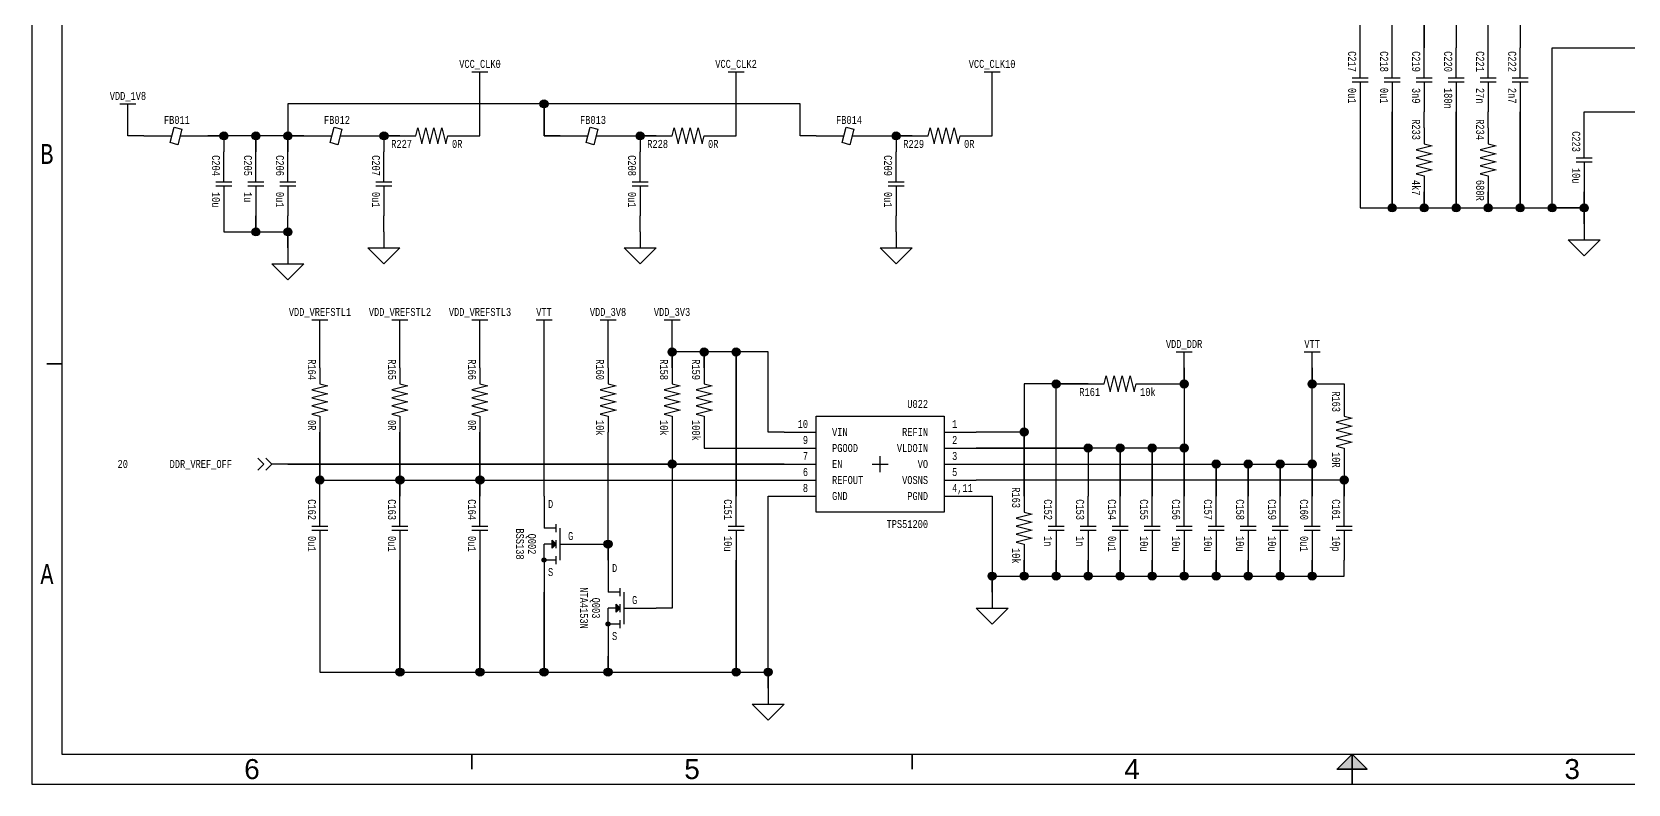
# Paper-space layout '16' of a CAD drawing. Header units: inches. Extents: x 0.2 to 16.8, y 0.2 to 10.8.
# Drawn here: x 0.25 to 10.22, y 0.25 to 4.95 of the extents above; entities that cross this region are included whole.
import ezdxf
from ezdxf.enums import TextEntityAlignment as Align

# ---------------------------------------------------------------- set-up
doc = ezdxf.new("R2010")
doc.units = ezdxf.units.IN
doc.header["$MEASUREMENT"] = 0
doc.linetypes.add('DASHED4', pattern=[0.1875, 0.125, -0.0625])
for name, color, linetype in [('BORDER', 13, 'Continuous'), ('COMPONENT', 14, 'Continuous'), ('SIGNAL', 84, 'Continuous'), ('TEXT', 252, 'Continuous')]:
    doc.layers.add(name, color=color, linetype=linetype)
doc.styles.add('Monotxt_75', font='monotxt.shx', dxfattribs={"width": 0.75})
doc.styles.get("Standard").update_dxf_attribs({"font": 'arial.ttf'})

# ---------------------------------------------------------------- blocks, each defined once
blk = doc.blocks.new('ANSI B Frame')
at = {"layer": 'BORDER', "lineweight": 35}
h = blk.add_hatch(color=256, dxfattribs=at)
h.dxf.hatch_style = 1
h.paths.add_polyline_path([(8.59375, 0.34375), (8.5, 0.34375), (8.5, 0.4375)])
h.paths.add_polyline_path([(8.5, 0.4375), (8.5, 0.34375), (8.40625, 0.34375)])
at = {"layer": 'BORDER'}
for points in [[(0.25, 0.25), (16.75, 0.25), (16.75, 10.75), (0.25, 10.75)], [(0.4375, 0.4375), (16.5625, 0.4375), (16.5625, 10.5625), (0.4375, 10.5625)]]:
    blk.add_lwpolyline(points, close=True, dxfattribs=at)
at = {"layer": 'BORDER', "lineweight": 35}
for points in [[(0.34375, 2.875), (0.4375, 2.875)], [(3, 0.34375), (3, 0.4375)], [(5.75, 0.34375), (5.75, 0.4375)], [(8.5, 0.4375), (8.5, 0.25)]]:
    blk.add_lwpolyline(points, dxfattribs=at)
blk.add_lwpolyline([(8.5, 0.4375), (8.59375, 0.34375), (8.40625, 0.34375)], close=True, dxfattribs=at)
at = {"layer": 'BORDER', "style": 'Monotxt_75', "width": 0.75}
for s, p in [('B', (0.34375, 4.1875)), ('A', (0.34375, 1.5625))]:
    blk.add_text(s, height=0.125, dxfattribs=at).set_placement(p, align=Align.MIDDLE_CENTER)
at = {"layer": 'BORDER', "flags": 8}
for tag, p in [('ZN6', (1.625, 10.65787)), ('ZN5', (4.375, 10.66009)), ('ZN4', (7.125, 10.65625)), ('ZN3', (9.875, 10.65796)), ('ZN2', (12.625, 10.65574)), ('ZN1', (15.375, 10.65574)), ('ZN6', (1.625, 0.34375)), ('ZN5', (4.375, 0.34375)), ('ZN4', (7.125, 0.34375)), ('ZN3', (9.875, 0.34375)), ('ZN2', (12.625, 0.34375)), ('ZN1', (15.375, 0.34375))]:
    blk.add_attdef(tag, text='', height=0.125, dxfattribs=at).set_placement(p, align=Align.MIDDLE_CENTER)
at = {"layer": 'TEXT', "style": 'Monotxt_75', "width": 0.75, "flags": 8}
for tag, height, p in [('DESRP', 0.0625, (13.625, 1)), ('DWG_NO', 0.1875, (13.9625, 0.7125))]:
    blk.add_attdef(tag, text='', height=height, dxfattribs=at).set_placement(p, align=Align.MIDDLE_LEFT)
for tag, height, p in [('SHTSZ', 0.1875, (13.7375, 0.7125)), ('REV', 0.1875, (16.4125, 0.7125)), ('SCALE', 0.0625, (14.15625, 0.5)), ('REVDATE', 0.0625, (15.11875, 0.5)), ('CURRSHT', 0.0625, (16.0625, 0.5)), ('LASTSHT', 0.0625, (16.4375, 0.5))]:
    blk.add_attdef(tag, text='', height=height, dxfattribs=at).set_placement(p, align=Align.MIDDLE_CENTER)
blk = doc.blocks.new('FLOAT_GND')
blk.add_lwpolyline([(0, 0), (0, -0.05)])
blk.add_lwpolyline([(-0.05, -0.05), (0.05, -0.05), (0, -0.1)], close=True)
blk = doc.blocks.new('CONNECT')
blk.add_hatch(color=256).paths.add_polyline_path([(0.0125, 0, 1), (-0.0125, 0, 1)])
blk.add_circle((0, 0), 0.0125)
blk = doc.blocks.new('CAP')
for points in [[(0, 0.0125), (0, 0.2)], [(-0.05, 0.0125), (0.05, 0.0125)], [(-0.05, -0.0125), (0.05, -0.0125)], [(0, -0.0125), (0, -0.2)]]:
    blk.add_lwpolyline(points)
at = {"layer": 'TEXT', "style": 'Monotxt_75', "width": 0.75, "flags": 8}
blk.add_attdef('REFID', text='', height=0.05, rotation=270, dxfattribs=at).set_placement((-0.025, 0.05), align=Align.TOP_RIGHT)
blk.add_attdef('VALUE', text='', height=0.05, rotation=270, dxfattribs=at).set_placement((-0.025, -0.05), align=Align.TOP_LEFT)
blk = doc.blocks.new('RES')
blk.add_lwpolyline([(-0.2, 0), (-0.1, 0), (-0.0875, 0.05), (-0.0625, -0.05), (-0.0375, 0.05), (-0.0125, -0.05), (0.0125, 0.05), (0.0375, -0.05), (0.0625, 0.05), (0.0875, -0.05), (0.1, 0), (0.2, 0)])
at = {"layer": 'TEXT', "style": 'Monotxt_75', "width": 0.75, "flags": 8}
blk.add_attdef('REFID', text='', height=0.05, dxfattribs=at).set_placement((-0.125, -0.025), align=Align.TOP_RIGHT)
blk.add_attdef('VALUE', text='', height=0.05, dxfattribs=at).set_placement((0.125, -0.025), align=Align.TOP_LEFT)
blk = doc.blocks.new('LMK0480x')
blk.add_lwpolyline([(-0.35, 1.45), (0.35, 1.45), (0.35, -1.45), (-0.35, -1.45)], close=True)
for points in [[(-0.55, 1.4), (-0.35, 1.4)], [(0.35, 1.4), (0.55, 1.4)], [(-0.55, 1.35), (-0.35, 1.35)], [(0.35, 1.35), (0.55, 1.35)], [(-0.55, 1.3), (-0.35, 1.3)], [(0.35, 1.3), (0.55, 1.3)], [(-0.55, 1.25), (-0.35, 1.25)], [(0.35, 1.25), (0.55, 1.25)], [(-0.55, 1.2), (-0.35, 1.2)], [(0.35, 1.2), (0.55, 1.2)], [(-0.55, 1.15), (-0.35, 1.15)], [(0.35, 1.15), (0.55, 1.15)], [(-0.55, 1.1), (-0.35, 1.1)], [(-0.55, 1), (-0.35, 1)], [(0.35, 1), (0.55, 1)], [(-0.55, 0.95), (-0.35, 0.95)], [(0.35, 0.95), (0.55, 0.95)], [(-0.55, 0.9), (-0.35, 0.9)], [(-0.55, 0.85), (-0.35, 0.85)], [(0.35, 0.85), (0.55, 0.85)], [(-0.55, 0.8), (-0.35, 0.8)], [(0.35, 0.8), (0.55, 0.8)], [(-0.55, 0.7), (-0.35, 0.7)], [(-0.55, 0.65), (-0.35, 0.65)], [(0.35, 0.65), (0.55, 0.65)], [(-0.55, 0.6), (-0.35, 0.6)], [(0.35, 0.6), (0.55, 0.6)], [(0.35, 0.5), (0.55, 0.5)], [(0.35, 0.45), (0.55, 0.45)], [(-0.55, 0.4), (-0.35, 0.4)], [(-0.55, 0.35), (-0.35, 0.35)], [(0.35, 0.3), (0.55, 0.3)], [(0.35, 0.25), (0.55, 0.25)], [(-0.55, 0.15), (-0.35, 0.15)], [(0.35, 0.15), (0.55, 0.15)], [(-0.55, 0.1), (-0.35, 0.1)], [(0.35, 0.1), (0.55, 0.1)], [(0.35, -0.05), (0.55, -0.05)], [(-0.55, -0.1), (-0.35, -0.1)], [(0.35, -0.1), (0.55, -0.1)], [(-0.55, -0.15), (-0.35, -0.15)], [(0.35, -0.2), (0.55, -0.2)], [(0.35, -0.25), (0.55, -0.25)], [(-0.55, -0.35), (-0.35, -0.35)], [(0.35, -0.4), (0.55, -0.4)], [(0.35, -0.45), (0.55, -0.45)], [(0.35, -0.55), (0.55, -0.55)], [(0.35, -0.6), (0.55, -0.6)], [(-0.55, -0.7), (-0.35, -0.7)], [(0.35, -0.75), (0.55, -0.75)], [(0.35, -0.8), (0.55, -0.8)], [(0.35, -0.9), (0.55, -0.9)], [(0.35, -0.95), (0.55, -0.95)], [(-0.55, -1.05), (-0.35, -1.05)], [(0.35, -1.05), (0.55, -1.05)], [(-0.55, -1.1), (-0.35, -1.1)], [(0.35, -1.1), (0.55, -1.1)], [(-0.55, -1.2), (-0.35, -1.2)], [(0.35, -1.2), (0.55, -1.2)], [(-0.55, -1.4), (-0.35, -1.4)], [(0.35, -1.4), (0.55, -1.4)]]:
    blk.add_lwpolyline(points)
at = {"linetype": 'DASHED4'}
blk.add_lwpolyline([(0.35, 1.1), (0.1, 1.1), (0.1, 0.75), (0.35, 0.75), (0.1, 0.75), (0.1, 0.4), (0.35, 0.4), (0.1, 0.4), (0.1, 0.05), (0.35, 0.05), (0.1, 0.05), (0.1, -0.3), (0.35, -0.3), (0.1, -0.3), (0.1, -0.65), (0.35, -0.65), (0.1, -0.65), (0.1, -1), (0.35, -1)], dxfattribs=at)
at = {"color": 7}
for points in [[(-0.05, 0), (0, 0), (0, 0.05)], [(0, -0.05), (0, 0), (0.05, 0)]]:
    blk.add_lwpolyline(points, dxfattribs=at)
at = {"layer": 'TEXT', "style": 'Monotxt_75', "width": 0.75}
for s, p in [('10', (-0.4, 1.4125)), ('17', (-0.4, 1.3625)), ('18', (-0.4, 1.3125)), ('24', (-0.4, 1.2625)), ('30', (-0.4, 1.2125)), ('35', (-0.4, 1.1625)), ('38', (-0.4, 1.1125)), ('62', (-0.4, 1.0125)), ('63', (-0.4, 0.9625)), ('33', (-0.4, 0.9125)), ('27', (-0.4, 0.8625)), ('6', (-0.4, 0.8125)), ('44', (-0.4, 0.7125)), ('45', (-0.4, 0.6625)), ('46', (-0.4, 0.6125)), ('28', (-0.4, 0.4125)), ('29', (-0.4, 0.3625)), ('25', (-0.4, 0.1625)), ('26', (-0.4, 0.1125)), ('36', (-0.4, -0.0875)), ('37', (-0.4, -0.1375)), ('34', (-0.4, -0.3375)), ('42', (-0.4, -0.6875)), ('31', (-0.4, -1.0375)), ('32', (-0.4, -1.0875)), ('23', (-0.4, -1.1875)), ('11', (-0.4, -1.3875))]:
    blk.add_text(s, height=0.025, dxfattribs=at).set_placement(p, align=Align.RIGHT)
for s, p in [('VCC01', (-0.3, 1.4)), ('VCC02', (-0.3, 1.35)), ('VCC03', (-0.3, 1.3)), ('VCC04', (-0.3, 1.25)), ('VCC05', (-0.3, 1.2)), ('VCC06', (-0.3, 1.15)), ('VCC07', (-0.3, 1.1)), ('STATUS_CLKIN0', (-0.3, 1)), ('STATUS_CLKIN1', (-0.3, 0.95)), ('STATUS_LD', (-0.3, 0.9)), ('STATUS_HOLDOVER', (-0.3, 0.85)), ('SYNC', (-0.3, 0.8)), ('LEuWIRE', (-0.3, 0.7)), ('CLKuWIRE', (-0.3, 0.65)), ('DATAuWIRE', (-0.3, 0.6)), ('CLKIN0', (-0.3, 0.4)), ('nCLKIN0', (-0.3, 0.35)), ('CLKIN1', (-0.3, 0.15)), ('nCLKIN1', (-0.3, 0.1)), ('OSCIN', (-0.3, -0.1)), ('nOSCIN', (-0.3, -0.15)), ('CPOUT1', (-0.3, -0.35)), ('CPOUT2', (-0.3, -0.7)), ('OSCOUT1', (-0.3, -1.05)), ('nOSCOUT1', (-0.3, -1.1)), ('GND', (-0.3, -1.2)), ('LDOBYP1', (-0.3, -1.4))]:
    blk.add_text(s, height=0.025, dxfattribs=at).set_placement(p, align=Align.MIDDLE_LEFT)
for s, p in [('VCC13', (0.3, 1.4)), ('VCC12', (0.3, 1.35)), ('VCC11', (0.3, 1.3)), ('VCC10', (0.3, 1.25)), ('VCC09', (0.3, 1.2)), ('VCC08', (0.3, 1.15)), ('CLKOUT00', (0.3, 1)), ('nCLKOUT00', (0.3, 0.9583)), ('CLKOUT01', (0.3, 0.85)), ('nCLKOUT01', (0.3, 0.8083)), ('CLKOUT02', (0.3, 0.65)), ('nCLKOUT02', (0.3, 0.6083)), ('CLKOUT03', (0.3, 0.5)), ('nCLKOUT03', (0.3, 0.4583)), ('CLKOUT04', (0.3, 0.3)), ('nCLKOUT04', (0.3, 0.2583)), ('CLKOUT05', (0.3, 0.15)), ('nCLKOUT05', (0.3, 0.1083)), ('CLKOUT06', (0.3, -0.05)), ('nCLKOUT06', (0.3, -0.0917)), ('CLKOUT07', (0.3, -0.2)), ('nCLKOUT07', (0.3, -0.2417)), ('CLKOUT08', (0.3, -0.4)), ('nCLKOUT08', (0.3, -0.4417)), ('CLKOUT09', (0.3, -0.55)), ('nCLKOUT09', (0.3, -0.5917)), ('CLKOUT10', (0.3, -0.75)), ('nCLKOUT10', (0.3, -0.7917)), ('CLKOUT11', (0.3, -0.9)), ('nCLKOUT11', (0.3, -0.9417)), ('OSCOUT0', (0.3, -1.05)), ('nOSCOUT0', (0.3, -1.1)), ('DAP', (0.3, -1.2)), ('LDOBYP2', (0.3, -1.4))]:
    blk.add_text(s, height=0.025, dxfattribs=at).set_placement(p, align=Align.MIDDLE_RIGHT)
for s, p in [('64', (0.4, 1.4125)), ('57', (0.4, 1.3625)), ('52', (0.4, 1.3125)), ('47', (0.4, 1.2625)), ('43', (0.4, 1.2125)), ('41', (0.4, 1.1625)), ('1', (0.4, 1.0125)), ('2', (0.4, 0.9625)), ('3', (0.4, 0.8625)), ('4', (0.4, 0.8125)), ('13', (0.4, 0.6625)), ('14', (0.4, 0.6125)), ('15', (0.4, 0.5125)), ('16', (0.4, 0.4625)), ('19', (0.4, 0.3125)), ('20', (0.4, 0.2625)), ('21', (0.4, 0.1625)), ('22', (0.4, 0.1125)), ('48', (0.4, -0.0375)), ('49', (0.4, -0.0875)), ('50', (0.4, -0.1875)), ('51', (0.4, -0.2375)), ('53', (0.4, -0.3875)), ('54', (0.4, -0.4375)), ('55', (0.4, -0.5375)), ('56', (0.4, -0.5875)), ('58', (0.4, -0.7375)), ('59', (0.4, -0.7875)), ('60', (0.4, -0.8875)), ('61', (0.4, -0.9375)), ('39', (0.4, -1.0375)), ('40', (0.4, -1.0875)), ('65', (0.4, -1.1875)), ('12', (0.4, -1.3875))]:
    blk.add_text(s, height=0.025, dxfattribs=at).set_placement(p)
for s, p in [('VCC13', (0.225, 1.05)), ('VCC2', (0.225, 0.7)), ('VCC3', (0.225, 0.35)), ('VCC10', (0.225, 0)), ('VCC11', (0.225, -0.35)), ('VCC12', (0.225, -0.7))]:
    blk.add_text(s, height=0.025, dxfattribs=at).set_placement(p, align=Align.CENTER)
blk.add_text('LMK0480xBISQ', height=0.025, dxfattribs=at).set_placement((-0.3, -1.475), align=Align.TOP_LEFT)
at = {"layer": 'TEXT', "style": 'Monotxt_75', "width": 0.75, "flags": 8}
blk.add_attdef('REF', (-0.3, 1.475), '', height=0.025, dxfattribs=at)
blk = doc.blocks.new('FeBead')
for points in [[(-0.2, 0), (-0.0259, 0)], [(0.0259, 0), (0.2, 0)]]:
    blk.add_lwpolyline(points)
blk.add_lwpolyline([(-0.0371, -0.0418), (-0.0112, 0.0548), (0.0371, 0.0418), (0.0112, -0.0548)], close=True)
at = {"layer": 'TEXT', "style": 'Monotxt_75', "width": 0.75, "flags": 8}
blk.add_attdef('REFID', (-0.075, 0.075), '', height=0.05, dxfattribs=at)
blk = doc.blocks.new('SUPPLY_BUS')
for points in [[(0, 0), (0.05, 0)], [(0.05, 0.025), (0.05, -0.025)]]:
    blk.add_lwpolyline(points)
blk = doc.blocks.new('TPS51200')
blk.add_lwpolyline([(-0.4, 0.3), (0.4, 0.3), (0.4, -0.3), (-0.4, -0.3)], close=True)
for points in [[(-0.6, 0.2), (-0.4, 0.2)], [(0.4, 0.2), (0.6, 0.2)], [(-0.6, 0.1), (-0.4, 0.1)], [(0.4, 0.1), (0.6, 0.1)], [(-0.6, 0), (-0.4, 0)], [(0.4, 0), (0.6, 0)], [(-0.6, -0.1), (-0.4, -0.1)], [(0.4, -0.1), (0.6, -0.1)], [(-0.6, -0.2), (-0.4, -0.2)], [(0.4, -0.2), (0.6, -0.2)]]:
    blk.add_lwpolyline(points)
at = {"color": 7}
for points in [[(-0.05, 0), (0, 0), (0, 0.05)], [(0, -0.05), (0, 0), (0.05, 0)]]:
    blk.add_lwpolyline(points, dxfattribs=at)
at = {"layer": 'TEXT', "style": 'Monotxt_75', "width": 0.75}
for s, p in [('10', (-0.45, 0.225)), ('9', (-0.45, 0.125)), ('7', (-0.45, 0.025)), ('6', (-0.45, -0.075)), ('8', (-0.45, -0.175))]:
    blk.add_text(s, height=0.05, dxfattribs=at).set_placement(p, align=Align.RIGHT)
for s, p in [('VIN', (-0.3, 0.2)), ('PGOOD', (-0.3, 0.1)), ('EN', (-0.3, 0)), ('REFOUT', (-0.3, -0.1)), ('GND', (-0.3, -0.2))]:
    blk.add_text(s, height=0.05, dxfattribs=at).set_placement(p, align=Align.MIDDLE_LEFT)
for s, p in [('REFIN', (0.3, 0.2)), ('VLDOIN', (0.3, 0.1)), ('VO', (0.3, 0)), ('VOSNS', (0.3, -0.1)), ('PGND', (0.3, -0.2))]:
    blk.add_text(s, height=0.05, dxfattribs=at).set_placement(p, align=Align.MIDDLE_RIGHT)
for s, p in [('1', (0.45, 0.225)), ('2', (0.45, 0.125)), ('3', (0.45, 0.025)), ('5', (0.45, -0.075)), ('4,11', (0.45, -0.175))]:
    blk.add_text(s, height=0.05, dxfattribs=at).set_placement(p)
blk.add_text('TPS51200', height=0.05, dxfattribs=at).set_placement((0.3, -0.35), align=Align.TOP_RIGHT)
at = {"layer": 'TEXT', "style": 'Monotxt_75', "width": 0.75, "flags": 8}
blk.add_attdef('REFID', text='', height=0.05, dxfattribs=at).set_placement((0.3, 0.35), align=Align.RIGHT)
blk = doc.blocks.new('FROM_CONN')
for points in [[(0, 0), (0.05, 0)], [(0.06875, 0.01875), (0.05, 0), (0.06875, -0.01875)], [(0.09375, 0.01875), (0.075, 0), (0.09375, -0.01875)]]:
    blk.add_lwpolyline(points)
blk = doc.blocks.new('SIG_NFET')
for points in [[(0, -0.025), (0.025, 0), (0, 0.025)], [(-0.0625, -0.1, 1), (-0.0375, -0.1, 1)]]:
    blk.add_hatch(color=256).paths.add_polyline_path(points)
for points in [[(-0.05, 0.3), (-0.05, 0.1)], [(0.025, 0.1), (-0.05, 0.1)], [(0.025, 0.075), (0.025, 0.125)], [(0.05, -0.1), (0.05, 0.1)], [(0, 0), (-0.05, 0)], [(-0.05, -0.1), (-0.05, 0)], [(0.025, -0.025), (0.025, 0.025)], [(0.05, 0), (0.25, 0)], [(0.025, -0.125), (0.025, -0.075)], [(0.025, -0.1), (-0.05, -0.1)], [(-0.05, -0.1), (-0.05, -0.3)]]:
    blk.add_lwpolyline(points)
blk.add_lwpolyline([(0.025, 0), (0, -0.025), (0, 0.025), (0.025, 0)], close=True)
blk.add_circle((-0.05, -0.1), 0.0125)
at = {"layer": 'TEXT', "style": 'Monotxt_75', "width": 0.75, "flags": 8}
for tag, p in [('DRN', (-0.025, 0.225)), ('DRNP', (-0.025, 0.15)), ('GT', (0.1, 0.025)), ('SRC', (-0.025, -0.2)), ('SRCP', (-0.025, -0.275))]:
    blk.add_attdef(tag, p, '', height=0.05, rotation=360, dxfattribs=at)
for tag, p in [('MFGPN', (-0.175, 0)), ('REFNO', (-0.1, 0))]:
    blk.add_attdef(tag, text='', height=0.05, rotation=270, dxfattribs=at).set_placement(p, align=Align.TOP_CENTER)
blk.add_attdef('GTP', text='', height=0.05, rotation=360, dxfattribs=at).set_placement((0.1, -0.025), align=Align.TOP_LEFT)

psp = doc.layouts.new('16')

# ---------------------------------------------------------------- linework, layer by layer
at = {"layer": 'SIGNAL'}
for points in [[(8.55, 4.85), (8.55, 7.95), (10.05, 7.95)], [(8.75, 4.85), (8.75, 7.45), (10.05, 7.45)], [(5.05, 6.15), (4.85, 6.15), (4.85, 6.55), (8.95, 6.55), (8.95, 4.85), (8.95, 6.525), (8.975, 6.55), (10.05, 6.55), (9.15, 6.55), (9.15, 4.85)], [(9.35, 4.85), (9.35, 5.85), (10.05, 5.85), (9.55, 5.85), (9.55, 4.85)], [(8.55, 4.45), (8.55, 3.85), (8.75, 3.85), (8.75, 4.45), (8.75, 3.875), (8.775, 3.85), (8.95, 3.85), (8.95, 3.95), (8.95, 3.875), (8.975, 3.85), (9.15, 3.85), (9.15, 4.45), (9.15, 3.875), (9.175, 3.85), (9.35, 3.85), (9.35, 3.95), (9.35, 3.875), (9.375, 3.85), (9.55, 3.85), (9.55, 4.45), (9.55, 3.875), (9.575, 3.85), (9.95, 3.85), (9.95, 3.95), (9.95, 3.75), (9.95, 3.825), (9.925, 3.85), (9.75, 3.85), (9.75, 4.85), (10.05, 4.85)], [(2.95, 4.3), (3.05, 4.3), (3.05, 4.6)], [(4.55, 4.3), (4.65, 4.3), (4.65, 4.6)], [(6.15, 4.3), (6.25, 4.3), (6.25, 4.6)], [(5.15, 4.3), (5.05, 4.3), (5.05, 4.5), (3.475, 4.5), (3.45, 4.475), (3.45, 4.3), (3.55, 4.3), (3.45, 4.3), (3.45, 4.5), (3.425, 4.5), (1.85, 4.5), (1.85, 4.2), (1.85, 4.3), (1.95, 4.3), (1.65, 4.3), (1.65, 4.2), (1.65, 4.275), (1.625, 4.3), (1.35, 4.3), (1.45, 4.3), (1.45, 4.2)], [(0.95, 4.3), (0.85, 4.3), (0.85, 4.4)], [(8.95, 4.35), (8.95, 4.45)], [(9.35, 4.35), (9.35, 4.45)], [(9.95, 4.35), (9.95, 4.45), (10.05, 4.45)], [(2.35, 4.3), (2.55, 4.3), (2.45, 4.3), (2.45, 4.2)], [(3.95, 4.3), (4.15, 4.3), (4.05, 4.3), (4.05, 4.2)], [(5.55, 4.3), (5.75, 4.3), (5.65, 4.3), (5.65, 4.2)], [(1.45, 3.8), (1.45, 3.7), (1.65, 3.7), (1.65, 3.8), (1.65, 3.725), (1.675, 3.7), (1.85, 3.7), (1.85, 3.6), (1.85, 3.8)], [(2.45, 3.7), (2.45, 3.8)], [(4.05, 3.7), (4.05, 3.8)], [(5.65, 3.7), (5.65, 3.8)], [(2.05, 2.85), (2.05, 3.05)], [(2.55, 2.85), (2.55, 3.05)], [(3.05, 2.85), (3.05, 3.05)], [(3.45, 2.05), (3.45, 3.05)], [(3.85, 2.85), (3.85, 3.05)], [(4.95, 2.45), (4.85, 2.45), (4.85, 2.95), (4.675, 2.95), (4.65, 2.925), (4.65, 2.05), (4.65, 2.95), (4.475, 2.95), (4.45, 2.925), (4.45, 2.85), (4.45, 2.95), (4.25, 2.95), (4.25, 2.85), (4.25, 3.05)], [(6.15, 2.25), (7.65, 2.25), (7.65, 2.05), (7.65, 2.225), (7.675, 2.25), (7.85, 2.25), (7.85, 2.05), (7.85, 2.225), (7.875, 2.25), (8.05, 2.25), (8.05, 2.05), (8.05, 2.225), (8.075, 2.25), (8.25, 2.25), (8.25, 2.05), (8.25, 2.85), (8.25, 2.75), (8.45, 2.75), (8.45, 2.65)], [(7.25, 2.75), (7.45, 2.75), (7.45, 2.85), (7.45, 2.05), (7.45, 2.35), (7.25, 2.35), (7.25, 2.05), (7.25, 2.325), (7.225, 2.35), (7.05, 2.35), (7.05, 2.05), (7.05, 2.325), (7.025, 2.35), (6.15, 2.35), (6.85, 2.35), (6.85, 2.05)], [(6.65, 2.05), (6.65, 2.75), (6.85, 2.75), (6.45, 2.75), (6.45, 2.05), (6.45, 2.45), (6.15, 2.45)], [(4.25, 2.45), (4.25, 2.25), (1.85, 2.25), (4.95, 2.25), (4.275, 2.25), (4.25, 2.225), (4.25, 1.35), (4.15, 1.35)], [(2.05, 2.05), (2.05, 2.45), (2.05, 2.15), (2.55, 2.15), (2.55, 2.45), (2.55, 2.05), (2.55, 2.125), (2.575, 2.15), (3.05, 2.15), (3.05, 2.45), (3.05, 2.05), (3.05, 2.125), (3.075, 2.15), (4.95, 2.15)], [(3.75, 1.75), (3.85, 1.75), (3.85, 1.65), (3.85, 2.45)], [(4.45, 2.45), (4.45, 2.35), (4.95, 2.35)], [(8.45, 2.25), (8.45, 2.05), (8.45, 2.15), (6.15, 2.15)], [(2.05, 1.65), (2.05, 0.95), (2.55, 0.95), (2.55, 1.65), (2.55, 0.975), (2.575, 0.95), (3.05, 0.95), (3.05, 1.65), (3.05, 0.975), (3.075, 0.95), (3.45, 0.95), (3.45, 1.45), (3.45, 0.975), (3.475, 0.95), (3.85, 0.95), (3.85, 1.05), (3.85, 0.975), (3.875, 0.95), (4.65, 0.95), (4.65, 1.65), (4.65, 0.975), (4.675, 0.95), (4.85, 0.95), (4.85, 0.85), (4.85, 2.05), (4.95, 2.05)], [(6.15, 2.05), (6.25, 2.05), (6.25, 1.45), (6.25, 1.55), (6.45, 1.55), (6.45, 1.65), (6.45, 1.575), (6.475, 1.55), (6.65, 1.55), (6.65, 1.65), (6.65, 1.575), (6.675, 1.55), (6.85, 1.55), (6.85, 1.65), (6.85, 1.575), (6.875, 1.55), (7.05, 1.55), (7.05, 1.65), (7.05, 1.575), (7.075, 1.55), (7.25, 1.55), (7.25, 1.65), (7.25, 1.575), (7.275, 1.55), (7.45, 1.55), (7.45, 1.65), (7.45, 1.575), (7.475, 1.55), (7.65, 1.55), (7.65, 1.65), (7.65, 1.575), (7.675, 1.55), (7.85, 1.55), (7.85, 1.65), (7.85, 1.575), (7.875, 1.55), (8.05, 1.55), (8.05, 1.65), (8.05, 1.575), (8.075, 1.55), (8.25, 1.55), (8.25, 1.65), (8.25, 1.575), (8.275, 1.55), (8.45, 1.55), (8.45, 1.65)]]:
    psp.add_lwpolyline(points, dxfattribs=at)

# ---------------------------------------------------------------- block references
ref = psp.add_blockref('ANSI B Frame', (0, 0))
ref.add_attrib('ZN3', '3', dxfattribs={"layer": 'BORDER', "height": 0.125}).set_placement((9.875, 0.3438), align=Align.MIDDLE_CENTER)
ref.add_attrib('ZN4', '4', dxfattribs={"layer": 'BORDER', "height": 0.125}).set_placement((7.125, 0.3438), align=Align.MIDDLE_CENTER)
ref.add_attrib('ZN5', '5', dxfattribs={"layer": 'BORDER', "height": 0.125}).set_placement((4.375, 0.3438), align=Align.MIDDLE_CENTER)
ref.add_attrib('ZN6', '6', dxfattribs={"layer": 'BORDER', "height": 0.125}).set_placement((1.625, 0.3438), align=Align.MIDDLE_CENTER)
at = {"layer": 'COMPONENT', "xscale": 2, "yscale": 2, "zscale": 2}
psp.add_blockref('LMK0480x', (11.15, 7.25), dxfattribs=at).add_auto_attribs({'REF': 'U022'})
at = {"layer": 'COMPONENT'}
ref = psp.add_blockref('CAP', (8.55, 4.65), dxfattribs=at)
ref.add_attrib('REFID', 'C217', dxfattribs={"layer": 'TEXT', "height": 0.05, "rotation": 270, "style": 'Monotxt_75', "width": 0.75}).set_placement((8.525, 4.7), align=Align.TOP_RIGHT)
ref.add_attrib('VALUE', '0u1', dxfattribs={"layer": 'TEXT', "height": 0.05, "rotation": 270, "style": 'Monotxt_75', "width": 0.75}).set_placement((8.525, 4.6), align=Align.TOP_LEFT)
ref = psp.add_blockref('CAP', (8.75, 4.65), dxfattribs=at)
ref.add_attrib('REFID', 'C218', dxfattribs={"layer": 'TEXT', "height": 0.05, "rotation": 270, "style": 'Monotxt_75', "width": 0.75}).set_placement((8.725, 4.7), align=Align.TOP_RIGHT)
ref.add_attrib('VALUE', '0u1', dxfattribs={"layer": 'TEXT', "height": 0.05, "rotation": 270, "style": 'Monotxt_75', "width": 0.75}).set_placement((8.725, 4.6), align=Align.TOP_LEFT)
ref = psp.add_blockref('CAP', (8.95, 4.65), dxfattribs=at)
ref.add_attrib('REFID', 'C219', dxfattribs={"layer": 'TEXT', "height": 0.05, "rotation": 270, "style": 'Monotxt_75', "width": 0.75}).set_placement((8.925, 4.7), align=Align.TOP_RIGHT)
ref.add_attrib('VALUE', '3n9', dxfattribs={"layer": 'TEXT', "height": 0.05, "rotation": 270, "style": 'Monotxt_75', "width": 0.75}).set_placement((8.925, 4.6), align=Align.TOP_LEFT)
ref = psp.add_blockref('CAP', (9.15, 4.65), dxfattribs=at)
ref.add_attrib('REFID', 'C220', dxfattribs={"layer": 'TEXT', "height": 0.05, "rotation": 270, "style": 'Monotxt_75', "width": 0.75}).set_placement((9.125, 4.7), align=Align.TOP_RIGHT)
ref.add_attrib('VALUE', '180n', dxfattribs={"layer": 'TEXT', "height": 0.05, "rotation": 270, "style": 'Monotxt_75', "width": 0.75}).set_placement((9.125, 4.6), align=Align.TOP_LEFT)
ref = psp.add_blockref('CAP', (9.35, 4.65), dxfattribs=at)
ref.add_attrib('REFID', 'C221', dxfattribs={"layer": 'TEXT', "height": 0.05, "rotation": 270, "style": 'Monotxt_75', "width": 0.75}).set_placement((9.325, 4.7), align=Align.TOP_RIGHT)
ref.add_attrib('VALUE', '27n', dxfattribs={"layer": 'TEXT', "height": 0.05, "rotation": 270, "style": 'Monotxt_75', "width": 0.75}).set_placement((9.325, 4.6), align=Align.TOP_LEFT)
ref = psp.add_blockref('CAP', (9.55, 4.65), dxfattribs=at)
ref.add_attrib('REFID', 'C222', dxfattribs={"layer": 'TEXT', "height": 0.05, "rotation": 270, "style": 'Monotxt_75', "width": 0.75}).set_placement((9.525, 4.7), align=Align.TOP_RIGHT)
ref.add_attrib('VALUE', '2n7', dxfattribs={"layer": 'TEXT', "height": 0.05, "rotation": 270, "style": 'Monotxt_75', "width": 0.75}).set_placement((9.525, 4.6), align=Align.TOP_LEFT)
at = {"layer": 'COMPONENT', "xscale": 2, "yscale": 2, "zscale": 2}
for name, p, rotation in [('SUPPLY_BUS', (3.05, 4.6), 90), ('SUPPLY_BUS', (4.65, 4.6), 90), ('SUPPLY_BUS', (6.25, 4.6), 90), ('SUPPLY_BUS', (0.85, 4.4), 90), ('SUPPLY_BUS', (2.05, 3.05), 90), ('SUPPLY_BUS', (2.55, 3.05), 90), ('SUPPLY_BUS', (3.05, 3.05), 90), ('SUPPLY_BUS', (3.45, 3.05), 90), ('SUPPLY_BUS', (3.85, 3.05), 90), ('SUPPLY_BUS', (4.25, 3.05), 90), ('SUPPLY_BUS', (7.45, 2.85), 90), ('SUPPLY_BUS', (8.25, 2.85), 90), ('FROM_CONN', (1.85, 2.25), 180)]:
    psp.add_blockref(name, p, dxfattribs=dict(at, rotation=rotation))
at = {"layer": 'COMPONENT'}
for name, p, values in [('FeBead', (1.15, 4.3), {'REFID': 'FB011'}), ('FeBead', (2.15, 4.3), {'REFID': 'FB012'}), ('FeBead', (3.75, 4.3), {'REFID': 'FB013'}), ('FeBead', (5.35, 4.3), {'REFID': 'FB014'}), ('RES', (2.75, 4.3), {'REFID': 'R227', 'VALUE': '0R'}), ('RES', (4.35, 4.3), {'REFID': 'R228', 'VALUE': '0R'}), ('RES', (5.95, 4.3), {'REFID': 'R229', 'VALUE': '0R'}), ('RES', (7.05, 2.75), {'REFID': 'R161', 'VALUE': '10k'}), ('TPS51200', (5.55, 2.25), {'REFID': 'U022'})]:
    psp.add_blockref(name, p, dxfattribs=at).add_auto_attribs(values)
at = {"layer": 'COMPONENT', "rotation": 270}
for p, values in [((8.95, 4.15), {'REFID': 'R233', 'VALUE': '4k7'}), ((9.35, 4.15), {'REFID': 'R234', 'VALUE': '680R'}), ((2.05, 2.65), {'REFID': 'R164', 'VALUE': '0R'}), ((2.55, 2.65), {'REFID': 'R165', 'VALUE': '0R'}), ((3.05, 2.65), {'REFID': 'R166', 'VALUE': '0R'}), ((3.85, 2.65), {'REFID': 'R160', 'VALUE': '10k'}), ((4.25, 2.65), {'REFID': 'R158', 'VALUE': '10k'}), ((4.45, 2.65), {'REFID': 'R159', 'VALUE': '100k'}), ((8.45, 2.45), {'REFID': 'R163', 'VALUE': '10R'}), ((6.45, 1.85), {'REFID': 'R163', 'VALUE': '10k'})]:
    psp.add_blockref('RES', p, dxfattribs=at).add_auto_attribs(values)
at = {"layer": 'COMPONENT'}
ref = psp.add_blockref('CAP', (9.95, 4.15), dxfattribs=at)
ref.add_attrib('REFID', 'C223', dxfattribs={"layer": 'TEXT', "height": 0.05, "rotation": 270, "style": 'Monotxt_75', "width": 0.75}).set_placement((9.925, 4.2), align=Align.TOP_RIGHT)
ref.add_attrib('VALUE', '10u', dxfattribs={"layer": 'TEXT', "height": 0.05, "rotation": 270, "style": 'Monotxt_75', "width": 0.75}).set_placement((9.925, 4.1), align=Align.TOP_LEFT)
ref = psp.add_blockref('CAP', (1.45, 4), dxfattribs=at)
ref.add_attrib('REFID', 'C204', dxfattribs={"layer": 'TEXT', "height": 0.05, "rotation": 270, "style": 'Monotxt_75', "width": 0.75}).set_placement((1.425, 4.05), align=Align.TOP_RIGHT)
ref.add_attrib('VALUE', '10u', dxfattribs={"layer": 'TEXT', "height": 0.05, "rotation": 270, "style": 'Monotxt_75', "width": 0.75}).set_placement((1.425, 3.95), align=Align.TOP_LEFT)
ref = psp.add_blockref('CAP', (1.65, 4), dxfattribs=at)
ref.add_attrib('REFID', 'C205', dxfattribs={"layer": 'TEXT', "height": 0.05, "rotation": 270, "style": 'Monotxt_75', "width": 0.75}).set_placement((1.625, 4.05), align=Align.TOP_RIGHT)
ref.add_attrib('VALUE', '1u', dxfattribs={"layer": 'TEXT', "height": 0.05, "rotation": 270, "style": 'Monotxt_75', "width": 0.75}).set_placement((1.625, 3.95), align=Align.TOP_LEFT)
ref = psp.add_blockref('CAP', (1.85, 4), dxfattribs=at)
ref.add_attrib('REFID', 'C206', dxfattribs={"layer": 'TEXT', "height": 0.05, "rotation": 270, "style": 'Monotxt_75', "width": 0.75}).set_placement((1.825, 4.05), align=Align.TOP_RIGHT)
ref.add_attrib('VALUE', '0u1', dxfattribs={"layer": 'TEXT', "height": 0.05, "rotation": 270, "style": 'Monotxt_75', "width": 0.75}).set_placement((1.825, 3.95), align=Align.TOP_LEFT)
ref = psp.add_blockref('CAP', (2.45, 4), dxfattribs=at)
ref.add_attrib('REFID', 'C207', dxfattribs={"layer": 'TEXT', "height": 0.05, "rotation": 270, "style": 'Monotxt_75', "width": 0.75}).set_placement((2.425, 4.05), align=Align.TOP_RIGHT)
ref.add_attrib('VALUE', '0u1', dxfattribs={"layer": 'TEXT', "height": 0.05, "rotation": 270, "style": 'Monotxt_75', "width": 0.75}).set_placement((2.425, 3.95), align=Align.TOP_LEFT)
ref = psp.add_blockref('CAP', (4.05, 4), dxfattribs=at)
ref.add_attrib('REFID', 'C208', dxfattribs={"layer": 'TEXT', "height": 0.05, "rotation": 270, "style": 'Monotxt_75', "width": 0.75}).set_placement((4.025, 4.05), align=Align.TOP_RIGHT)
ref.add_attrib('VALUE', '0u1', dxfattribs={"layer": 'TEXT', "height": 0.05, "rotation": 270, "style": 'Monotxt_75', "width": 0.75}).set_placement((4.025, 3.95), align=Align.TOP_LEFT)
ref = psp.add_blockref('CAP', (5.65, 4), dxfattribs=at)
ref.add_attrib('REFID', 'C209', dxfattribs={"layer": 'TEXT', "height": 0.05, "rotation": 270, "style": 'Monotxt_75', "width": 0.75}).set_placement((5.625, 4.05), align=Align.TOP_RIGHT)
ref.add_attrib('VALUE', '0u1', dxfattribs={"layer": 'TEXT', "height": 0.05, "rotation": 270, "style": 'Monotxt_75', "width": 0.75}).set_placement((5.625, 3.95), align=Align.TOP_LEFT)
at = {"layer": 'COMPONENT', "xscale": 2, "yscale": 2, "zscale": 2}
for p in [(2.45, 3.7), (4.05, 3.7), (5.65, 3.7), (9.95, 3.75), (1.85, 3.6), (6.25, 1.45), (4.85, 0.85)]:
    psp.add_blockref('FLOAT_GND', p, dxfattribs=at)
at = {"layer": 'COMPONENT'}
ref = psp.add_blockref('CAP', (2.05, 1.85), dxfattribs=at)
ref.add_attrib('REFID', 'C162', dxfattribs={"layer": 'TEXT', "height": 0.05, "rotation": 270, "style": 'Monotxt_75', "width": 0.75}).set_placement((2.025, 1.9), align=Align.TOP_RIGHT)
ref.add_attrib('VALUE', '0u1', dxfattribs={"layer": 'TEXT', "height": 0.05, "rotation": 270, "style": 'Monotxt_75', "width": 0.75}).set_placement((2.025, 1.8), align=Align.TOP_LEFT)
ref = psp.add_blockref('CAP', (2.55, 1.85), dxfattribs=at)
ref.add_attrib('REFID', 'C163', dxfattribs={"layer": 'TEXT', "height": 0.05, "rotation": 270, "style": 'Monotxt_75', "width": 0.75}).set_placement((2.525, 1.9), align=Align.TOP_RIGHT)
ref.add_attrib('VALUE', '0u1', dxfattribs={"layer": 'TEXT', "height": 0.05, "rotation": 270, "style": 'Monotxt_75', "width": 0.75}).set_placement((2.525, 1.8), align=Align.TOP_LEFT)
ref = psp.add_blockref('CAP', (3.05, 1.85), dxfattribs=at)
ref.add_attrib('REFID', 'C164', dxfattribs={"layer": 'TEXT', "height": 0.05, "rotation": 270, "style": 'Monotxt_75', "width": 0.75}).set_placement((3.025, 1.9), align=Align.TOP_RIGHT)
ref.add_attrib('VALUE', '0u1', dxfattribs={"layer": 'TEXT', "height": 0.05, "rotation": 270, "style": 'Monotxt_75', "width": 0.75}).set_placement((3.025, 1.8), align=Align.TOP_LEFT)
ref = psp.add_blockref('SIG_NFET', (3.5, 1.75), dxfattribs=at)
ref.add_attrib('REFNO', 'Q002', dxfattribs={"layer": 'TEXT', "height": 0.05, "rotation": 270, "style": 'Monotxt_75', "width": 0.75}).set_placement((3.4, 1.75), align=Align.TOP_CENTER)
ref.add_attrib('MFGPN', 'BSS138', dxfattribs={"layer": 'TEXT', "height": 0.05, "rotation": 270, "style": 'Monotxt_75', "width": 0.75}).set_placement((3.325, 1.75), align=Align.TOP_CENTER)
ref.add_attrib('GT', 'G', (3.6, 1.775), dxfattribs={"layer": 'TEXT', "height": 0.05, "rotation": 360, "style": 'Monotxt_75', "width": 0.75})
ref.add_attrib('SRC', 'S', (3.475, 1.55), dxfattribs={"layer": 'TEXT', "height": 0.05, "rotation": 360, "style": 'Monotxt_75', "width": 0.75})
ref.add_attrib('DRN', 'D', (3.475, 1.975), dxfattribs={"layer": 'TEXT', "height": 0.05, "rotation": 360, "style": 'Monotxt_75', "width": 0.75})
ref = psp.add_blockref('CAP', (4.65, 1.85), dxfattribs=at)
ref.add_attrib('REFID', 'C151', dxfattribs={"layer": 'TEXT', "height": 0.05, "rotation": 270, "style": 'Monotxt_75', "width": 0.75}).set_placement((4.625, 1.9), align=Align.TOP_RIGHT)
ref.add_attrib('VALUE', '10u', dxfattribs={"layer": 'TEXT', "height": 0.05, "rotation": 270, "style": 'Monotxt_75', "width": 0.75}).set_placement((4.625, 1.8), align=Align.TOP_LEFT)
ref = psp.add_blockref('CAP', (6.65, 1.85), dxfattribs=at)
ref.add_attrib('REFID', 'C152', dxfattribs={"layer": 'TEXT', "height": 0.05, "rotation": 270, "style": 'Monotxt_75', "width": 0.75}).set_placement((6.625, 1.9), align=Align.TOP_RIGHT)
ref.add_attrib('VALUE', '1n', dxfattribs={"layer": 'TEXT', "height": 0.05, "rotation": 270, "style": 'Monotxt_75', "width": 0.75}).set_placement((6.625, 1.8), align=Align.TOP_LEFT)
ref = psp.add_blockref('CAP', (6.85, 1.85), dxfattribs=at)
ref.add_attrib('REFID', 'C153', dxfattribs={"layer": 'TEXT', "height": 0.05, "rotation": 270, "style": 'Monotxt_75', "width": 0.75}).set_placement((6.825, 1.9), align=Align.TOP_RIGHT)
ref.add_attrib('VALUE', '1n', dxfattribs={"layer": 'TEXT', "height": 0.05, "rotation": 270, "style": 'Monotxt_75', "width": 0.75}).set_placement((6.825, 1.8), align=Align.TOP_LEFT)
ref = psp.add_blockref('CAP', (7.05, 1.85), dxfattribs=at)
ref.add_attrib('REFID', 'C154', dxfattribs={"layer": 'TEXT', "height": 0.05, "rotation": 270, "style": 'Monotxt_75', "width": 0.75}).set_placement((7.025, 1.9), align=Align.TOP_RIGHT)
ref.add_attrib('VALUE', '0u1', dxfattribs={"layer": 'TEXT', "height": 0.05, "rotation": 270, "style": 'Monotxt_75', "width": 0.75}).set_placement((7.025, 1.8), align=Align.TOP_LEFT)
ref = psp.add_blockref('CAP', (7.25, 1.85), dxfattribs=at)
ref.add_attrib('REFID', 'C155', dxfattribs={"layer": 'TEXT', "height": 0.05, "rotation": 270, "style": 'Monotxt_75', "width": 0.75}).set_placement((7.225, 1.9), align=Align.TOP_RIGHT)
ref.add_attrib('VALUE', '10u', dxfattribs={"layer": 'TEXT', "height": 0.05, "rotation": 270, "style": 'Monotxt_75', "width": 0.75}).set_placement((7.225, 1.8), align=Align.TOP_LEFT)
ref = psp.add_blockref('CAP', (7.45, 1.85), dxfattribs=at)
ref.add_attrib('REFID', 'C156', dxfattribs={"layer": 'TEXT', "height": 0.05, "rotation": 270, "style": 'Monotxt_75', "width": 0.75}).set_placement((7.425, 1.9), align=Align.TOP_RIGHT)
ref.add_attrib('VALUE', '10u', dxfattribs={"layer": 'TEXT', "height": 0.05, "rotation": 270, "style": 'Monotxt_75', "width": 0.75}).set_placement((7.425, 1.8), align=Align.TOP_LEFT)
ref = psp.add_blockref('CAP', (7.65, 1.85), dxfattribs=at)
ref.add_attrib('REFID', 'C157', dxfattribs={"layer": 'TEXT', "height": 0.05, "rotation": 270, "style": 'Monotxt_75', "width": 0.75}).set_placement((7.625, 1.9), align=Align.TOP_RIGHT)
ref.add_attrib('VALUE', '10u', dxfattribs={"layer": 'TEXT', "height": 0.05, "rotation": 270, "style": 'Monotxt_75', "width": 0.75}).set_placement((7.625, 1.8), align=Align.TOP_LEFT)
ref = psp.add_blockref('CAP', (7.85, 1.85), dxfattribs=at)
ref.add_attrib('REFID', 'C158', dxfattribs={"layer": 'TEXT', "height": 0.05, "rotation": 270, "style": 'Monotxt_75', "width": 0.75}).set_placement((7.825, 1.9), align=Align.TOP_RIGHT)
ref.add_attrib('VALUE', '10u', dxfattribs={"layer": 'TEXT', "height": 0.05, "rotation": 270, "style": 'Monotxt_75', "width": 0.75}).set_placement((7.825, 1.8), align=Align.TOP_LEFT)
ref = psp.add_blockref('CAP', (8.05, 1.85), dxfattribs=at)
ref.add_attrib('REFID', 'C159', dxfattribs={"layer": 'TEXT', "height": 0.05, "rotation": 270, "style": 'Monotxt_75', "width": 0.75}).set_placement((8.025, 1.9), align=Align.TOP_RIGHT)
ref.add_attrib('VALUE', '10u', dxfattribs={"layer": 'TEXT', "height": 0.05, "rotation": 270, "style": 'Monotxt_75', "width": 0.75}).set_placement((8.025, 1.8), align=Align.TOP_LEFT)
ref = psp.add_blockref('CAP', (8.25, 1.85), dxfattribs=at)
ref.add_attrib('REFID', 'C160', dxfattribs={"layer": 'TEXT', "height": 0.05, "rotation": 270, "style": 'Monotxt_75', "width": 0.75}).set_placement((8.225, 1.9), align=Align.TOP_RIGHT)
ref.add_attrib('VALUE', '0u1', dxfattribs={"layer": 'TEXT', "height": 0.05, "rotation": 270, "style": 'Monotxt_75', "width": 0.75}).set_placement((8.225, 1.8), align=Align.TOP_LEFT)
ref = psp.add_blockref('CAP', (8.45, 1.85), dxfattribs=at)
ref.add_attrib('REFID', 'C161', dxfattribs={"layer": 'TEXT', "height": 0.05, "rotation": 270, "style": 'Monotxt_75', "width": 0.75}).set_placement((8.425, 1.9), align=Align.TOP_RIGHT)
ref.add_attrib('VALUE', '10p', dxfattribs={"layer": 'TEXT', "height": 0.05, "rotation": 270, "style": 'Monotxt_75', "width": 0.75}).set_placement((8.425, 1.8), align=Align.TOP_LEFT)
ref = psp.add_blockref('SIG_NFET', (3.9, 1.35), dxfattribs=at)
ref.add_attrib('REFNO', 'Q003', dxfattribs={"layer": 'TEXT', "height": 0.05, "rotation": 270, "style": 'Monotxt_75', "width": 0.75}).set_placement((3.8, 1.35), align=Align.TOP_CENTER)
ref.add_attrib('MFGPN', 'NTA4153N', dxfattribs={"layer": 'TEXT', "height": 0.05, "rotation": 270, "style": 'Monotxt_75', "width": 0.75}).set_placement((3.725, 1.35), align=Align.TOP_CENTER)
ref.add_attrib('GT', 'G', (4, 1.375), dxfattribs={"layer": 'TEXT', "height": 0.05, "rotation": 360, "style": 'Monotxt_75', "width": 0.75})
ref.add_attrib('SRC', 'S', (3.875, 1.15), dxfattribs={"layer": 'TEXT', "height": 0.05, "rotation": 360, "style": 'Monotxt_75', "width": 0.75})
ref.add_attrib('DRN', 'D', (3.875, 1.575), dxfattribs={"layer": 'TEXT', "height": 0.05, "rotation": 360, "style": 'Monotxt_75', "width": 0.75})
at = {"layer": 'SIGNAL', "xscale": 2, "yscale": 2, "zscale": 2}
for p in [(3.45, 4.5), (1.45, 4.3), (1.65, 4.3), (1.85, 4.3), (2.45, 4.3), (4.05, 4.3), (5.65, 4.3), (8.75, 3.85), (8.95, 3.85), (9.15, 3.85), (9.35, 3.85), (9.55, 3.85), (9.75, 3.85), (9.95, 3.85), (1.65, 3.7), (1.85, 3.7), (4.25, 2.95), (4.45, 2.95), (4.65, 2.95), (6.65, 2.75), (7.45, 2.75), (8.25, 2.75), (6.45, 2.45), (6.85, 2.35), (7.05, 2.35), (7.25, 2.35), (7.45, 2.35), (4.25, 2.25), (7.65, 2.25), (7.85, 2.25), (8.05, 2.25), (8.25, 2.25), (2.05, 2.15), (2.55, 2.15), (3.05, 2.15), (8.45, 2.15), (3.85, 1.75), (6.25, 1.55), (6.45, 1.55), (6.65, 1.55), (6.85, 1.55), (7.05, 1.55), (7.25, 1.55), (7.45, 1.55), (7.65, 1.55), (7.85, 1.55), (8.05, 1.55), (8.25, 1.55), (2.55, 0.95), (3.05, 0.95), (3.45, 0.95), (3.85, 0.95), (4.65, 0.95), (4.85, 0.95)]:
    psp.add_blockref('CONNECT', p, dxfattribs=at)

# ---------------------------------------------------------------- texts
at = {"layer": 'TEXT', "style": 'Monotxt_75', "width": 0.75}
for s, p in [('VCC_CLK0', (3.05, 4.725)), ('VCC_CLK2', (4.65, 4.725)), ('VCC_CLK10', (6.25, 4.725)), ('VDD_1V8', (0.85, 4.525)), ('VDD_VREFSTL1', (2.05, 3.175)), ('VDD_VREFSTL2', (2.55, 3.175)), ('VDD_VREFSTL3', (3.05, 3.175)), ('VTT', (3.45, 3.175)), ('VDD_3V8', (3.85, 3.175)), ('VDD_3V3', (4.25, 3.175)), ('VDD_DDR', (7.45, 2.975)), ('VTT', (8.25, 2.975))]:
    psp.add_text(s, height=0.05, dxfattribs=at).set_placement(p, align=Align.CENTER)
for s, p in [('20', (0.85, 2.25)), ('DDR_VREF_OFF', (1.5, 2.25))]:
    psp.add_text(s, height=0.05, dxfattribs=at).set_placement(p, align=Align.MIDDLE_RIGHT)

doc.saveas('drawing.dxf')
